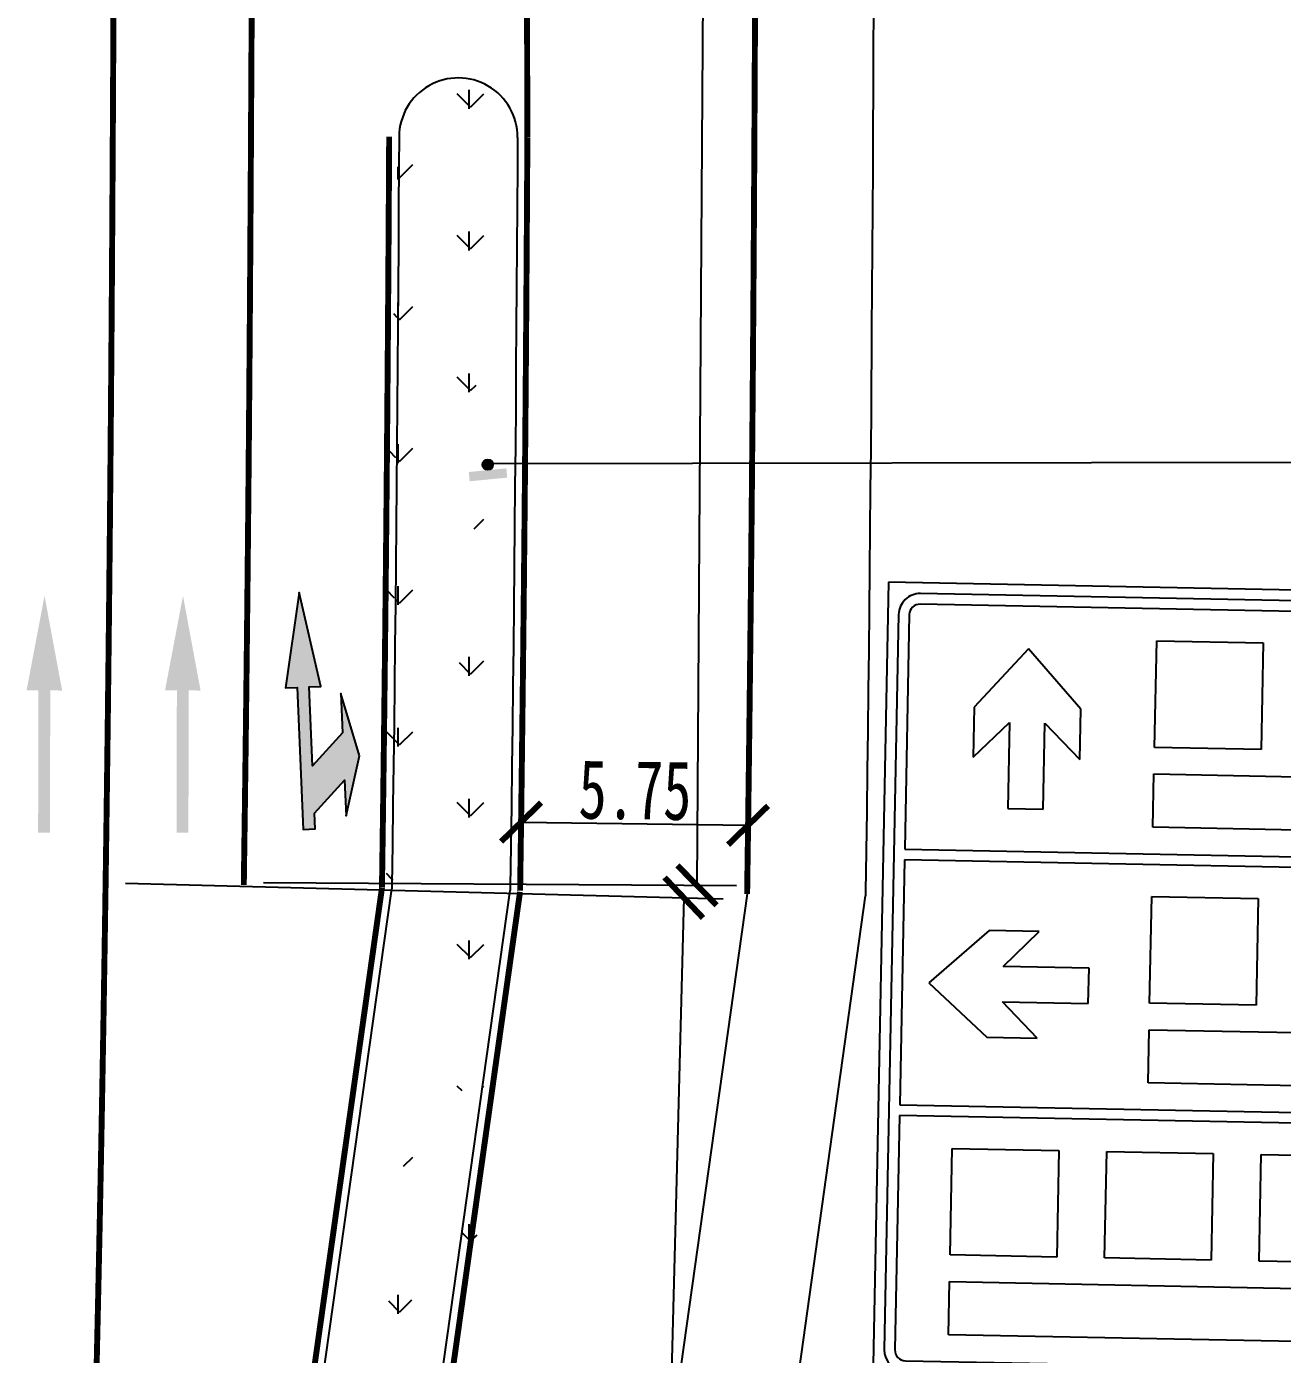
# Model space of a CAD drawing. Extents: x 54765 to 55687, y 61529 to 62330.
# Drawn here: x 55423.88 to 55455.68, y 61750.76 to 61784.41 of the extents above; entities that cross this region are included whole.
import ezdxf

# ---------------------------------------------------------------- set-up
doc = ezdxf.new("R2010")
doc.units = 0
doc.header["$LTSCALE"] = 10
doc.linetypes.add('JTSS01', pattern=[6, 2, -4])
doc.layers.get('0').update_dxf_attribs({"color": 251, "linetype": 'CONTINUOUS', "lineweight": 0})
doc.layers.get('DEFPOINTS').update_dxf_attribs({"linetype": 'CONTINUOUS'})
for name, color, linetype in [('@-交通标志', 7, 'CONTINUOUS'), ('@-地面图案', 7, 'CONTINUOUS'), ('@-监控设备', 7, 'CONTINUOUS'), ('@-设计标注', 7, 'CONTINUOUS'), ('@-路缘石', 7, 'CONTINUOUS'), ('红线', 1, 'CONTINUOUS'), ('道路绿化带', 3, 'CONTINUOUS')]:
    doc.layers.add(name, color=color, linetype=linetype)
doc.layers.add('@-道路标线', color=7, linetype='CONTINUOUS', lineweight=0)
doc.styles.get("Standard").update_dxf_attribs({"font": 'simhei.ttf', "width": 0.7, "height": 1.5})
doc.dimstyles.get("Standard").update_dxf_attribs({"dimtxt": 3, "dimasz": 1, "dimexe": 1, "dimexo": 0.5, "dimgap": 0.1, "dimtad": 1, "dimdsep": 46, "dimtxsty": 'Standard', "dimblk": 'OBLIQUE', "dimcen": 0.09, "dimadec": 0, "dimazin": 1, "dimtfac": 1, "dimtofl": 0, "dimtmove": 0, "dimatfit": 2, "dimfxl": 1, "dimtolj": 1, "dimtzin": 0, "dimarcsym": 0})

# ---------------------------------------------------------------- blocks, each defined once
blk = doc.blocks.new('6米直行加右转')
at = {"layer": '@-地面图案'}
blk.add_hatch(color=256, dxfattribs=at).paths.add_polyline_path([(1.600000000000023, -0.1500000000000057), (3.600000000000023, -0.1500000000000057), (3.600000000000023, -0.4500000000000171), (5.999999999999999, -2.846334279382745e-14), (3.600000000000023, 0.4499999999999604), (3.600000000000022, 0.1500000000000057), (0, 0.1500000000000057), (0, -0.1500000000000057), (0.399999999999977, -0.1500000000000057), (1.199999999999989, -0.9500000000000169), (0.300000000000012, -0.9500000000000169), (1.800000000000011, -1.349999999999994), (3.399999999999977, -0.9500000000000172), (2.399999999999977, -0.950000000000017)])
at = {"layer": '@-地面图案', "linetype": 'Continuous'}
blk.add_lwpolyline([(1.800000000000011, -1.349999999999994), (3.399999999999977, -0.950000000000017), (2.399999999999977, -0.950000000000017), (1.600000000000023, -0.1500000000000057), (3.600000000000023, -0.1500000000000057), (3.600000000000023, -0.4500000000000171), (6, -2.842170943040401e-14), (3.600000000000023, 0.4499999999999602), (3.600000000000023, 0.1500000000000057), (0, 0.1500000000000057), (0, -0.1500000000000057), (0.3999999999999773, -0.1500000000000057), (1.199999999999989, -0.950000000000017), (0.3000000000000114, -0.950000000000017)], close=True, dxfattribs=at)
blk = doc.blocks.new('A$C1B03350C')
at = {"layer": '@-交通标志'}
for p, q in [((22.92635420995067, 21.27085374995659), (9.1018155217e-06, 20.22912448832358)), ((23.84552708803676, 1.041725709510501), (22.92635420995067, 21.27085374995659)), ((22.12944472685922, 20.96436512762739), (0.8214298616512676, 19.9961696962273)), ((22.14170036523137, 20.6946434204292), (0.8336855000234209, 19.7264479890291)), ((9.1018155217e-06, 20.22912448832358), (0.9191819799016228, -3.5521225072e-06)), ((22.69330175500363, 14.50329979306843), (22.42367771075806, 20.43717735158862)), ((23.53903846576577, 1.838635192747459), (22.69339941791259, 20.44943298996077)), ((14.69337036600336, 19.54536981465935), (17.39058743754867, 19.66792619838088)), ((14.81576697900891, 16.8481454893481), (14.69337036600336, 19.54536981465935)), ((17.39058743754867, 19.66792619838088), (17.51298405055422, 16.97070187306963)), ((18.60433511971496, 19.72307657105557), (21.30155219126027, 19.8456329547771)), ((18.72673173277872, 17.02585224574432), (18.60433511971496, 19.72307657105557)), ((21.30155219126027, 19.8456329547771), (21.42394880432403, 17.14840862946585)), ((0.3064977240865119, 19.43221500507206), (1.152136771939694, 0.8214172078587578)), ((0.576219431241043, 19.44447064344422), (0.8458434754866175, 13.51059308492404)), ((6.871440858521964, 19.18995630186691), (9.568657930067273, 19.31251268558844)), ((6.993837471527513, 16.49273197655566), (6.871440858521964, 19.18995630186691)), ((9.568657930067273, 19.31251268558844), (9.691054543072825, 16.61528836027719)), ((10.78240561223356, 19.36766305826312), (13.47962268377887, 19.49021944198466)), ((10.90480222529731, 16.67043873295188), (10.78240561223356, 19.36766305826312)), ((13.47962268377887, 19.49021944198466), (13.60201929684263, 16.79299511667341)), ((3.647334706503897, 18.77364021676476), (2.366810734674799, 17.21395906947146)), ((5.064027805870862, 17.33651545317843), (3.647334706503897, 18.77364021676476)), ((2.366810734674799, 17.21395906947146), (2.424584368010981, 15.94247874825669)), ((5.121801439265253, 16.06503513196367), (5.064027805870862, 17.33651545317843)), ((2.424584368010981, 15.94247874825669), (3.28280459716916, 16.8824032334378)), ((3.28280459716916, 16.8824032334378), (3.381653948978055, 14.70692978147417)), ((4.181876954215114, 16.92325536134012), (5.121801439265253, 16.06503513196367)), ((4.280726306024007, 14.7477819093765), (4.181876954215114, 16.92325536134012)), ((17.51298405055422, 16.97070187306963), (14.81576697900891, 16.8481454893481)), ((21.42394880432403, 17.14840862946585), (18.72673173277872, 17.02585224574432)), ((9.691054543072825, 16.61528836027719), (6.993837471527513, 16.49273197655566)), ((13.60201929684263, 16.79299511667341), (10.90480222529731, 16.67043873295188)), ((7.019975345581769, 15.81822318477498), (21.45458790007979, 16.47410436459177)), ((21.45458790007979, 16.47410436459177), (21.51578620664077, 15.12549220187066)), ((7.081173652084543, 14.46961102205387), (7.019975345581769, 15.81822318477498)), ((21.51578620664077, 15.12549220187066), (7.081173652084543, 14.46961102205387)), ((0.8458434754866175, 13.51059308492404), (22.69330175500363, 14.50329979306843)), ((3.381653948978055, 14.70692978147417), (4.280726306024007, 14.7477819093765)), ((22.70555739337579, 14.2335780858557), (0.8580991138587704, 13.2408713777113)), ((22.98743707599352, 8.029978820122777), (22.70555739337579, 14.2335780858557)), ((0.8580991138587704, 13.2408713777113), (1.139978796476498, 7.037272111978379)), ((18.89748487289762, 13.2497108157986), (21.59470194444293, 13.37226719952014)), ((19.01988148596138, 10.5524864904728), (18.89748487289762, 13.2497108157986)), ((21.59470194444293, 13.37226719952014), (21.71709855750669, 10.67504287419433)), ((7.165576179511845, 12.71663532892125), (9.862793251057157, 12.83919171264279)), ((9.862793251057157, 12.83919171264279), (9.985189864062702, 10.14196738733153)), ((13.03157670388464, 12.98317517057876), (15.72879377542995, 13.10573155430029)), ((13.15397331694839, 10.28595084526751), (13.03157670388464, 12.98317517057876)), ((15.72879377542995, 13.10573155430029), (15.8511903884937, 10.40850722898904)), ((7.287972792517393, 10.01941100361), (7.165576179511845, 12.71663532892125)), ((3.110467986378353, 11.58640394038229), (1.67334322305396, 10.16971084076795)), ((4.381948307389393, 11.64417757371848), (3.110467986378353, 11.58640394038229)), ((3.523728078173006, 10.70425308855192), (4.381948307389393, 11.64417757371848)), ((5.699201529612763, 10.80310244031716), (3.523728078173006, 10.70425308855192)), ((5.740053657500537, 9.904030083038377), (5.699201529612763, 10.80310244031716)), ((21.71709855750669, 10.67504287419433), (19.01988148596138, 10.5524864904728)), ((1.67334322305396, 10.16971084076795), (3.233024370158091, 8.889186868575052)), ((9.985189864062702, 10.14196738733153), (7.287972792517393, 10.01941100361)), ((15.8511903884937, 10.40850722898904), (13.15397331694839, 10.28595084526751)), ((3.564580206118988, 9.805180731273142), (5.740053657500537, 9.904030083038377)), ((4.504504691110922, 8.946960501911235), (3.564580206118988, 9.805180731273142)), ((7.318611888331361, 9.34510673873592), (21.74783000868047, 10.00074280577246)), ((21.74783000868047, 10.00074280577246), (21.80902831518324, 8.65213064305135)), ((7.379810194834134, 7.996494576014812), (7.318611888331361, 9.34510673873592)), ((3.233024370158091, 8.889186868575052), (4.504504691110922, 8.946960501911235)), ((21.80902831518324, 8.65213064305135), (7.379810194834134, 7.996494576014812)), ((1.139978796476498, 7.037272111978379), (22.98743707599352, 8.029978820122777)), ((22.99969271436566, 7.76025711291004), (1.15223443484865, 6.767550404765643)), ((23.26931675861124, 1.826379554375306), (22.99969271436566, 7.76025711291004)), ((1.15223443484865, 6.767550404765643), (1.421858479094225, 0.8336728462309109)), ((10.35978317406261, 6.375088064742157), (13.05700024560792, 6.497644448463688)), ((13.05700024560792, 6.497644448463688), (13.17939685867168, 3.800420123152433)), ((14.27074792783242, 6.552794821138378), (16.96796499937773, 6.675351204859908)), ((14.39314454083796, 3.855570495827123), (14.27074792783242, 6.552794821138378)), ((16.96796499937773, 6.675351204859908), (17.09036161238327, 3.978126879548654)), ((2.537853666581213, 6.019674551949719), (5.235070738126524, 6.142230935671249)), ((5.235070738126524, 6.142230935671249), (5.35746735119028, 3.445006610359996)), ((6.448818420351018, 6.197381308345939), (9.146035491896328, 6.319937692067469)), ((6.571215033356565, 3.500156983034685), (6.448818420351018, 6.197381308345939)), ((9.146035491896328, 6.319937692067469), (9.268432104901876, 3.622713366756215)), ((10.48217978712637, 3.677863739430903), (10.35978317406261, 6.375088064742157)), ((2.660250279644968, 3.322450226638466), (2.537853666581213, 6.019674551949719)), ((20.90664714074228, 5.908342356313369), (19.63516681978944, 5.850568722977187)), ((19.63516681978944, 5.850568722977187), (20.57509130478138, 4.99234849361528)), ((22.4663282877882, 4.627818384120472), (20.90664714074228, 5.908342356313369)), ((20.57509130478138, 4.99234849361528), (18.39961785328341, 4.893499141850043)), ((18.39961785328341, 4.893499141850043), (18.4404699812294, 3.994426784571259)), ((21.02920352446381, 3.211125284506123), (22.4663282877882, 4.627818384120472)), ((18.4404699812294, 3.994426784571259), (20.61594343272736, 4.093276136336498)), ((20.61594343272736, 4.093276136336498), (19.75772320351097, 3.153351651169941)), ((13.17939685867168, 3.800420123152433), (10.48217978712637, 3.677863739430903)), ((17.09036161238327, 3.978126879548654), (14.39314454083796, 3.855570495827123)), ((5.35746735119028, 3.445006610359996), (2.660250279644968, 3.322450226638466)), ((9.268432104901876, 3.622713366756215), (6.571215033356565, 3.500156983034685)), ((2.686388153641019, 2.647941434843231), (17.12100070819724, 3.30382261466002)), ((17.12100070819724, 3.30382261466002), (17.18219901470002, 1.95521045193891)), ((19.75772320351097, 3.153351651169941), (21.02920352446381, 3.211125284506123)), ((2.747586460143793, 1.299329272136674), (2.686388153641019, 2.647941434843231)), ((17.18219901470002, 1.95521045193891), (2.747586460143793, 1.299329272136674)), ((1.703835824620909, 0.5762067774048774), (23.01185068982886, 1.544402208804966)), ((0.9191819799016228, -3.5521225072e-06), (23.84552708803676, 1.041725709510501)), ((1.716091462993063, 0.3064850701921387), (23.02410632820102, 1.274680501592228))]:
    blk.add_line(p, q, dxfattribs=at)
for centre, major_axis, ratio, start_param, end_param in [((22.15395600360352, 20.42492171321646), (-0.3818376618308354, 0.3818376618308354), 0.999999999997, 3.972397671792172, 5.543193998575517), ((22.15395600360352, 20.42492171321646), (-0.1909188309345989, 0.1909188309345989), 0.9999999998229844, 3.97239767187882, 5.543193998487643), ((0.8459411383955739, 19.45672628181637), (-0.3818376618404934, 0.3818376618404934), 0.9999999999464112, -0.7399913086292587, 0.8308050182275684), ((0.8459411383955739, 19.45672628181637), (0.1909188309265917, 0.1909188309265917), 0.9999999999068648, 0.8308050182374742, 2.401601344949404), ((22.99959505145671, 1.814123916003153), (0.1909188309237094, 0.1909188309237094), 0.9999999998832183, 3.972397671841489, 5.543193998527423), ((22.99959505145671, 1.814123916003153), (-0.381837661833584, 0.3818376618335841), 0.999999999982602, 2.401601344978554, 3.972397671799339), ((1.691580186248755, 0.8459284846030641), (-0.3818376618308354, 0.3818376618308354), 0.999999999997, 0.8308050182023778, 2.401601344985724), ((1.691580186248755, 0.8459284846030641), (0.1909188309288866, 0.1909188309288866), 0.9999999998289839, 2.401601344910624, 3.972397671868492)]:
    blk.add_ellipse(centre, major_axis=major_axis, ratio=ratio, start_param=start_param, end_param=end_param, dxfattribs=at)
blk = doc.blocks.new('A$C25111850')
at = {"layer": '@-监控设备', "linetype": 'ByBlock', "lineweight": -3}
for points in [[(0.5495953389327042, 0.951427386753494), (0.3147236301447265, 0.9744768997188656), (0.2213535535265692, 0.0230472762486898), (0.4562252622563392, -2.2367166821e-06)], [(0.2649161315554347, 0.5300081318273442, 1), (2.634778286880746e-06, 0.5300081318273442, 1)]]:
    blk.add_hatch(color=14, dxfattribs=at).paths.add_polyline_path(points)
at = {"layer": '@-监控设备', "color": 14}
blk.add_circle((0.1324593831668608, 0.5300081318273442), 0.1324567483885739, dxfattribs=at)
blk = doc.blocks.new('_ArchTick')
at = {"color": 0, "linetype": 'ByBlock', "lineweight": 70, "const_width": 0.15}
blk.add_lwpolyline([(-0.5, -0.5), (0.5, 0.5)], dxfattribs=at)
blk = doc.blocks.new('*D93')
at = {"layer": '@-设计标注', "color": 0, "lineweight": -2, "transparency": 16777216}
for p, q in [((55436.40741520943, 61764.64009047446), (55436.41568661144, 61765.24777466735)), ((55442.15687037857, 61764.56183263003), (55442.16514178058, 61765.16951682291)), ((55436.40207652252, 61764.2478672889), (55442.15153169166, 61764.16960944446))]:
    blk.add_line(p, q, dxfattribs=at)
at = {"layer": 'DEFPOINTS', "color": 0, "transparency": 16777216}
for p in [(55436.40061016497, 61764.14013678524), (55442.15006533411, 61764.06187894081), (55442.15153169166, 61764.16960944446)]:
    blk.add_point(p, dxfattribs=at)
at = {"layer": '@-设计标注', "color": 0, "lineweight": -2, "transparency": 16777216}
for p, rotation in [((55436.40207652252, 61764.2478672889), 179.2201752699688), ((55442.15153169166, 61764.16960944446), 359.2201752699688)]:
    blk.add_blockref('_ArchTick', p, dxfattribs=dict(at, rotation=rotation))
at = {"layer": '@-设计标注', "color": 0, "transparency": 16777216, "insert": (55439.28837268268, 61765.05865963837), "char_height": 1.5, "attachment_point": 5, "rotation": 359.2201752699688}
blk.add_mtext('\\A1;5.75', dxfattribs=at)
blk = doc.blocks.new('*D141')
at = {"layer": '@-设计标注', "color": 0, "lineweight": -2, "transparency": 16777216}
for p, q in [((55430.32871038829, 61829.48889899544), (55442.30581901242, 61829.4084242983)), ((55441.30584158442, 61829.41514318874), (55440.8572333197, 61762.64844375566)), ((55429.88010212357, 61762.72219956236), (55441.8572107477, 61762.64172486522))]:
    blk.add_line(p, q, dxfattribs=at)
at = {"layer": 'DEFPOINTS', "color": 0, "transparency": 16777216}
for p in [(55429.82872167429, 61829.49225844067), (55429.38011340957, 61762.72555900759), (55440.8572333197, 61762.64844375566)]:
    blk.add_point(p, dxfattribs=at)
at = {"layer": '@-设计标注', "color": 0, "lineweight": -2, "transparency": 16777216}
for p, rotation in [((55441.30584158442, 61829.41514318874), 89.61503303810709), ((55440.8572333197, 61762.64844375566), 269.6150330381071)]:
    blk.add_blockref('_ArchTick', p, dxfattribs=dict(at, rotation=rotation))
at = {"layer": '@-设计标注', "color": 0, "transparency": 16777216, "insert": (55440.22312986218, 61796.03756114895), "char_height": 1.5, "width": 3.663202247191011, "attachment_point": 5, "rotation": 89.61503303810707}
blk.add_mtext('\\A1;65.00', dxfattribs=at)
blk = doc.blocks.new('*D142')
at = {"layer": '@-设计标注', "color": 0, "lineweight": -2, "transparency": 16777216}
for p, q in [((55426.37936519085, 61762.69908364404), (55441.52253230129, 61762.30839310119)), ((55440.52286494984, 61762.33418430968), (55439.749128695, 61732.34416376604)), ((55425.60562893601, 61732.7090631004), (55440.74879604646, 61732.31837255755))]:
    blk.add_line(p, q, dxfattribs=at)
at = {"layer": 'DEFPOINTS', "color": 0, "transparency": 16777216}
for p in [(55425.87953151512, 61762.71197924828), (55425.10579526029, 61732.72195870466), (55439.749128695, 61732.34416376604)]:
    blk.add_point(p, dxfattribs=at)
at = {"layer": '@-设计标注', "color": 0, "lineweight": -2, "transparency": 16777216}
for p, rotation in [((55440.52286494984, 61762.33418430968), 88.52210872829316), ((55439.749128695, 61732.34416376604), 268.5221087282932)]:
    blk.add_blockref('_ArchTick', p, dxfattribs=dict(at, rotation=rotation))
at = {"layer": '@-设计标注', "color": 0, "transparency": 16777216, "insert": (55439.27785541062, 61747.36131390672), "char_height": 1.5, "attachment_point": 5, "rotation": 88.52210872829316}
blk.add_mtext('\\A1;30.00', dxfattribs=at)

msp = doc.modelspace()

# ---------------------------------------------------------------- hatches: boundary and pattern name
at = {"layer": '@-道路标线'}
for points in [[(55424.32029236625, 61763.98481960709), (55424.47029206278, 61763.98451906224), (55424.4775051281, 61767.58451183724), (55424.77750452857, 61767.58391074678), (55424.33231414163, 61769.98480756195), (55423.87750633508, 61767.58571401415), (55424.17750573289, 61767.58511292487), (55424.17029266588, 61763.9851201514)], [(55427.82689144806, 61763.98481960709), (55427.97689114459, 61763.98451906224), (55427.98410420991, 61767.58451183724), (55428.28410361038, 61767.58391074678), (55427.83891322344, 61769.98480756195), (55427.38410541689, 61767.58571401415), (55427.6841048147, 61767.58511292487), (55427.67689174769, 61763.9851201514)]]:
    msp.add_hatch(color=7, dxfattribs=at).paths.add_polyline_path(points)
at = {"layer": '道路绿化带'}
h = msp.add_hatch(dxfattribs=at)
h.set_pattern_fill('GRASS', color=256, scale=0.1, style=0)
h.set_pattern_definition([(90, (0, 0), (-1.79605, 1.79605), [0.4762500000000001, -3.11585]), (45, (0, 0), (-1.79605122421383, 1.79605122421383), [0.4762500000000001, -2.06375]), (135, (0, 0), (-1.79605122421383, -1.79605122421383), [0.4762500000000001, -2.06375])])
edge = h.paths.add_edge_path()
edge.add_arc((55426.18200750102, 61676.21647139724), 1.499999999999752, 173.3797894765469, 353.379789476547)
edge.add_arc((54810.81273505449, 61747.6371058895), 620.9999987914678, 353.3797894769673, 354.2093146384368)
edge.add_arc((54810.81273505449, 61747.6371058895), 617.9999987914678, 353.3797894769687, 354.2093146384368)
edge.add_line((55431.83892546529, 61732.06114260327), (55431.80266085679, 61731.14609154988))
edge.add_line((55431.80266085679, 61731.14609154988), (55431.76112493497, 61730.12491519393))
edge.add_line((55431.76112493497, 61730.12491519393), (55431.71849896498, 61729.10349179175))
edge.add_line((55431.71849896498, 61729.10349179175), (55431.67476819118, 61728.08182316137))
edge.add_line((55431.67476819118, 61728.08182316137), (55431.6299178471, 61727.05991112057))
edge.add_line((55431.6299178471, 61727.05991112057), (55431.58393315742, 61726.03775753477))
edge.add_line((55431.58393315742, 61726.03775753477), (55431.53679933823, 61725.01536431838))
edge.add_line((55431.53679933823, 61725.01536431838), (55431.48850159705, 61723.99273343383))
edge.add_line((55431.48850159705, 61723.99273343383), (55431.439025133, 61722.96986689348))
edge.add_line((55431.439025133, 61722.96986689348), (55431.38835513694, 61721.94676675981))
edge.add_line((55431.38835513694, 61721.94676675981), (55431.33647679166, 61720.92343514615))
edge.add_line((55431.33647679166, 61720.92343514615), (55431.28337527193, 61719.89987421734))
edge.add_line((55431.28337527193, 61719.89987421734), (55431.22903574479, 61718.87608619017))
edge.add_line((55431.22903574479, 61718.87608619017), (55431.17344336955, 61717.85207333406))
edge.add_line((55431.17344336955, 61717.85207333406), (55431.11658329807, 61716.82783797233))
edge.add_line((55431.11658329807, 61716.82783797233), (55431.0584406749, 61715.80338248202))
edge.add_line((55431.0584406749, 61715.80338248202), (55430.99900063736, 61714.77870929406))
edge.add_line((55430.99900063736, 61714.77870929406), (55430.9382483158, 61713.75382089624))
edge.add_line((55430.9382483158, 61713.75382089624), (55430.87616883386, 61712.72871983134))
edge.add_line((55430.87616883386, 61712.72871983134), (55430.81274730838, 61711.70340869834))
edge.add_line((55430.81274730838, 61711.70340869834), (55430.74796884984, 61710.67789015474))
edge.add_line((55430.74796884984, 61710.67789015474), (55430.6818185625, 61709.65216691487))
edge.add_line((55430.6818185625, 61709.65216691487), (55430.61428154437, 61708.62624175169))
edge.add_line((55430.61428154437, 61708.62624175169), (55430.54534288778, 61707.6001174979))
edge.add_line((55430.54534288778, 61707.6001174979), (55430.47498767925, 61706.57379704548))
edge.add_line((55430.47498767925, 61706.57379704548), (55430.40320099986, 61705.54728334705))
edge.add_line((55430.40320099986, 61705.54728334705), (55430.32996792545, 61704.52057941644))
edge.add_line((55430.32996792545, 61704.52057941644), (55430.25527352677, 61703.49368832912))
edge.add_line((55430.25527352677, 61703.49368832912), (55430.1791028697, 61702.46661322294))
edge.add_line((55430.1791028697, 61702.46661322294), (55430.1014410156, 61701.43935729915))
edge.add_line((55430.1014410156, 61701.43935729915), (55430.02227302134, 61700.41192382194))
edge.add_line((55430.02227302134, 61700.41192382194), (55429.94158393964, 61699.38431612033))
edge.add_line((55429.94158393964, 61699.38431612033), (55429.85935881938, 61698.35653758889))
edge.add_line((55429.85935881938, 61698.35653758889), (55429.77558270568, 61697.32859168666))
edge.add_line((55429.77558270568, 61697.32859168666), (55429.69024064015, 61696.30048193941))
edge.add_line((55429.69024064015, 61696.30048193941), (55429.60331766138, 61695.27221194054))
edge.add_line((55429.60331766138, 61695.27221194054), (55429.51479880486, 61694.24378534978))
edge.add_line((55429.51479880486, 61694.24378534978), (55429.4246691034, 61693.21520589598))
edge.add_line((55429.4246691034, 61693.21520589598), (55429.33291358757, 61692.1864773769))
edge.add_line((55429.33291358757, 61692.1864773769), (55429.23951728558, 61691.15760365911))
edge.add_line((55429.23951728558, 61691.15760365911), (55429.14446522385, 61690.12858867992))
edge.add_line((55429.14446522385, 61690.12858867992), (55429.0477424272, 61689.09943644695))
edge.add_line((55429.0477424272, 61689.09943644695), (55428.94933391912, 61688.07015103992))
edge.add_line((55428.94933391912, 61688.07015103992), (55428.84922472211, 61687.04073661022))
edge.add_line((55428.84922472211, 61687.04073661022), (55428.74739985781, 61686.01119738168))
edge.add_line((55428.74739985781, 61686.01119738168), (55428.64559553288, 61684.99894981102))
edge.add_line((55428.8412306897, 61732.17871555086), (55428.80507660303, 61731.26645325249))
edge.add_line((55428.80507660303, 61731.26645325249), (55428.76366853066, 61730.24842012371))
edge.add_line((55428.76366853066, 61730.24842012371), (55428.7211754655, 61729.23018144912))
edge.add_line((55428.7211754655, 61729.23018144912), (55428.67758278419, 61728.21173903093))
edge.add_line((55428.67758278419, 61728.21173903093), (55428.6328758545, 61727.1930946774))
edge.add_line((55428.6328758545, 61727.1930946774), (55428.58704003712, 61726.17425024415))
edge.add_line((55428.58704003712, 61726.17425024415), (55428.54006068583, 61725.15520763527))
edge.add_line((55428.54006068583, 61725.15520763527), (55428.49192314756, 61724.13596880264))
edge.add_line((55428.49192314756, 61724.13596880264), (55428.44261276256, 61723.11653574756))
edge.add_line((55428.44261276256, 61723.11653574756), (55428.39211486456, 61722.09691052111))
edge.add_line((55428.39211486456, 61722.09691052111), (55428.34041478086, 61721.07709522473))
edge.add_line((55428.34041478086, 61721.07709522473), (55428.28749783256, 61720.05709201105))
edge.add_line((55428.28749783256, 61720.05709201105), (55428.23334933459, 61719.03690308407))
edge.add_line((55428.23334933459, 61719.03690308407), (55428.17795459604, 61718.01653070014))
edge.add_line((55428.17795459604, 61718.01653070014), (55428.12129892008, 61716.9959771689))
edge.add_line((55428.12129892008, 61716.9959771689), (55428.06336760443, 61715.97524485334))
edge.add_line((55428.06336760443, 61715.97524485334), (55428.0041459412, 61714.95433616988))
edge.add_line((55428.0041459412, 61714.95433616988), (55427.94361921721, 61713.9332535912))
edge.add_line((55427.94361921721, 61713.9332535912), (55427.88177271437, 61712.91199964447))
edge.add_line((55427.88177271437, 61712.91199964447), (55427.81859170939, 61711.89057691283))
edge.add_line((55427.81859170939, 61711.89057691283), (55427.75406147435, 61710.86898803696))
edge.add_line((55427.75406147435, 61710.86898803696), (55427.68816727686, 61709.84723571418))
edge.add_line((55427.68816727686, 61709.84723571418), (55427.62089437992, 61708.82532269983))
edge.add_line((55427.62089437992, 61708.82532269983), (55427.55222804254, 61707.80325180832))
edge.add_line((55427.55222804254, 61707.80325180832), (55427.48215351966, 61706.78102591291))
edge.add_line((55427.48215351966, 61706.78102591291), (55427.41065606241, 61705.75864794679))
edge.add_line((55427.41065606241, 61705.75864794679), (55427.33772091842, 61704.73612090397))
edge.add_line((55427.33772091842, 61704.73612090397), (55427.26333333187, 61703.71344783925))
edge.add_line((55427.26333333187, 61703.71344783925), (55427.18747854383, 61702.69063186937))
edge.add_line((55427.18747854383, 61702.69063186937), (55427.11014179245, 61701.66767617371))
edge.add_line((55427.11014179245, 61701.66767617371), (55427.03130831312, 61700.64458399414))
edge.add_line((55427.03130831312, 61700.64458399414), (55426.95096333871, 61699.62135863651))
edge.add_line((55426.95096333871, 61699.62135863651), (55426.8690921, 61698.59800347169))
edge.add_line((55426.8690921, 61698.59800347169), (55426.7856798256, 61697.57452193425))
edge.add_line((55426.7856798256, 61697.57452193425), (55426.70071174239, 61696.5509175249))
edge.add_line((55426.70071174239, 61696.5509175249), (55426.61417307575, 61695.52719381116))
edge.add_line((55426.61417307575, 61695.52719381116), (55426.52604904975, 61694.50335442633))
edge.add_line((55426.52604904975, 61694.50335442633), (55426.43632488744, 61693.47940307193))
edge.add_line((55426.43632488744, 61693.47940307193), (55426.34498581119, 61692.45534351769))
edge.add_line((55426.34498581119, 61692.45534351769), (55426.25201704277, 61691.43117960152))
edge.add_line((55426.25201704277, 61691.43117960152), (55426.15740380377, 61690.40691523113))
edge.add_line((55426.15740380377, 61690.40691523113), (55426.06113131584, 61689.38255438392))
edge.add_line((55426.06113131584, 61689.38255438392), (55425.96318480097, 61688.35810110848))
edge.add_line((55425.96318480097, 61688.35810110848), (55425.86354948174, 61687.33355952423))
edge.add_line((55425.86354948174, 61687.33355952423), (55425.76221058164, 61686.30893382237))
edge.add_line((55425.76221058164, 61686.30893382237), (55425.66065434132, 61685.29915297452))
edge.add_arc((55434.81145404457, 61781.60511243298), 1.499999660851631, 359.6853196650946, 539.6853196650948)
edge.add_line((55431.83892546529, 61732.06114260327), (55436.12775120189, 61762.5163093791))
edge.add_line((55428.8412306897, 61732.17871555086), (55433.12807041941, 61762.56003119644))
edge.add_line((55433.31147700692, 61781.61335070161), (55433.30725191911, 61780.85654453182))
edge.add_arc((55409.80762269934, 61780.98773797273), 23.49999542946437, 359.6594430079868, 359.68013315012615, ccw=False)
edge.add_line((55433.30720301151, 61780.84805856353), (55433.30126358184, 61779.84881238927))
edge.add_arc((55409.80168635002, 61779.98849176487), 23.49999234899156, 359.6379571288723, 359.6594430452324, ccw=False)
edge.add_line((55433.30120954977, 61779.84000005823), (55433.29489557835, 61778.84078389246))
edge.add_arc((55409.79537011264, 61778.98927561574), 23.49999461501005, 359.6156754310326, 359.6379571232828, ccw=False)
edge.add_line((55433.2948360546, 61778.83164519949), (55433.28813368613, 61777.83245937758))
edge.add_arc((55409.78866731463, 61777.99008981027), 23.49999504466872, 359.59259793172146, 359.6156753979492, ccw=False)
edge.add_line((55433.28806828995, 61777.82299432799), (55433.28096366958, 61776.82383903968))
edge.add_arc((55409.78156835263, 61776.99093448718), 23.49998938618325, 359.5687246766024, 359.59259791840276, ccw=False)
edge.add_line((55433.2808920066, 61776.81404763959), (55433.2733712809, 61775.81492313145))
edge.add_arc((55409.77404327111, 61775.9918100014), 23.49999374206032, 359.5440556851623, 359.56872470199266, ccw=False)
edge.add_line((55433.27329294315, 61775.80480538168), (55433.26534226108, 61774.80571204631))
edge.add_arc((55409.76609387461, 61774.99271663963), 23.49999245631645, 359.518590934229, 359.54405572461286, ccw=False)
edge.add_line((55433.26525682703, 61774.79526795492), (55433.25686233716, 61773.79620596579))
edge.add_arc((55409.75769970406, 61773.99365464106), 23.49999213693582, 359.49233038455395, 359.5185909506776, ccw=False)
edge.add_line((55433.25676937162, 61773.78543553716), (55433.24791722606, 61772.78640535838))
edge.add_arc((55409.74884733483, 61772.99462447527), 23.49999236070512, 359.4652740177254, 359.4923303577039, ccw=False)
edge.add_line((55433.2478162803, 61772.77530859915), (55433.23849263036, 61771.77631044568))
edge.add_arc((55409.73952434208, 61771.99562632776), 23.49999170361737, 359.43742187329985, 359.46527398829716, ccw=False)
edge.add_line((55433.23838324202, 61771.76488736249), (55433.22857424207, 61770.76592165786))
edge.add_arc((55409.72971479839, 61770.99666062187), 23.49999224729657, 359.40877400054217, 359.4374218893848, ccw=False)
edge.add_line((55433.22845593523, 61770.75417225784), (55433.21814774012, 61769.75523934281))
edge.add_arc((55409.71940543818, 61769.99772769937), 23.4999934122638, 359.37933038345506, 359.4087740480716, ccw=False)
edge.add_line((55433.21802002528, 61769.74316363272), (55433.20719879185, 61768.74426391598))
edge.add_arc((55409.70858691959, 61768.99882797818), 23.49999069754804, 359.3490908831572, 359.3793303225389, ccw=False)
edge.add_line((55433.20706116583, 61768.73186190676), (55433.19571305258, 61767.73299582987))
edge.add_arc((55409.69723514925, 61767.9999619215), 23.4999943546345, 359.3180557213022, 359.34909093515483, ccw=False)
edge.add_line((55433.1955649987, 61767.72026752747), (55433.18367616519, 61766.72143551052))
edge.add_arc((55409.68535055526, 61767.00112986862), 23.4999901149741, 359.2862246974653, 359.31805568585287, ccw=False)
edge.add_line((55433.18351715316, 61766.70838092912), (55433.17107376103, 61765.70958345942))
edge.add_arc((55409.67290628968, 61766.00233241414), 23.49999098855255, 359.2535979235924, 359.28622468693925, ccw=False)
edge.add_line((55433.17090324694, 61765.69620260669), (55433.1578914588, 61764.69744014133))
edge.add_arc((55409.65989267144, 61765.00356997112), 23.49999281878794, 359.22017538923427, 359.25359792727966, ccw=False)
edge.add_line((55433.15770888515, 61764.68373302824), (55433.14411486582, 61763.68500609347))
edge.add_arc((55409.64629934384, 61764.00484301664), 23.49999212685836, 359.1859571010721, 359.22017541435076, ccw=False)
edge.add_line((55433.14391966158, 61763.67097273353), (55433.12972957733, 61762.67228186532))
edge.add_arc((55409.6321088962, 61763.0061521703), 23.49999249053739, 359.150942971396, 359.1859570603401, ccw=False)
edge.add_line((55433.12952115783, 61762.65792227088), (55433.12807041941, 61762.56003119644))
edge.add_line((55436.31143108222, 61781.59687416434), (55436.30720447854, 61780.83979646803))
edge.add_arc((55409.80762693066, 61780.98773796526), 26.49999050758394, 359.65944304789497, 359.6801331896971, ccw=False)
edge.add_line((55436.30714932742, 61780.83022718636), (55436.30120989762, 61779.8309809843))
edge.add_arc((55409.80168499169, 61779.98849179786), 26.4999930169106, 359.6379570882549, 359.65944300518186, ccw=False)
edge.add_line((55436.30114896782, 61779.82104367394), (55436.2948349965, 61778.82182752473))
edge.add_arc((55409.79537353678, 61778.98927560644), 26.49999050026786, 359.61567545329376, 359.63795714511593, ccw=False)
edge.add_line((55436.29476787399, 61778.81152219161), (55436.28806550532, 61777.81233633527))
edge.add_arc((55409.78867112633, 61777.99008977062), 26.49999054219784, 359.5925979420031, 359.61567540947544, ccw=False)
edge.add_line((55436.28799176068, 61777.80166298246), (55436.28088714027, 61776.80250769098))
edge.add_arc((55409.78156651901, 61776.99093447414), 26.4999905290803, 359.56872471226023, 359.5925979526564, ccw=False)
edge.add_line((55436.28080632882, 61776.79146632456), (55436.27328560362, 61775.7923418811))
edge.add_arc((55409.77404469033, 61775.99181003134), 26.49999163251854, 359.5440557114924, 359.5687247287712, ccw=False)
edge.add_line((55436.27319726531, 61775.78093250404), (55436.26524658273, 61774.78183910222))
edge.add_arc((55409.76609297434, 61774.99271665548), 26.49999266609672, 359.51859088214366, 359.5440556731288, ccw=False)
edge.add_line((55436.26515024218, 61774.77006172178), (55436.25675575289, 61773.77099980188))
edge.add_arc((55409.75769883117, 61773.99365473097), 26.49999231996742, 359.4923303212975, 359.5185908858296, ccw=False)
edge.add_line((55436.25665091941, 61773.75885442509), (55436.24779877344, 61772.75982419519))
edge.add_arc((55409.7488474428, 61772.99462450187), 26.49999156240251, 359.46527396388325, 359.49233030503797, ccw=False)
edge.add_line((55436.24768494096, 61772.74731082777), (55436.23836129095, 61771.74831266582))
edge.add_arc((55409.73952413232, 61771.99562632014), 26.49999122270731, 359.43742188464057, 359.4652739998198, ccw=False)
edge.add_line((55436.23823793814, 61771.73543131633), (55436.22842893814, 61770.7364656061))
edge.add_arc((55409.7297150457, 61770.99666061336), 26.49999130933537, 359.40877398994064, 359.43742187903837, ccw=False)
edge.add_line((55436.2282955283, 61770.72321628253), (55436.21798733328, 61769.72428337562))
edge.add_arc((55409.71940685397, 61769.99772770495), 26.49999130603855, 359.3793303284747, 359.40877399312365, ccw=False)
edge.add_line((55436.21784331439, 61769.71066608618), (55436.20702208117, 61768.71176638865))
edge.add_arc((55409.7085850723, 61768.99882800915), 26.49999185447211, 359.34909089901964, 359.37933033760754, ccw=False)
edge.add_line((55436.20686688588, 61768.69778114336), (55436.19551877254, 61767.69891505763))
edge.add_arc((55409.69723813074, 61767.99996190285), 26.4999906825429, 359.31805570023585, 359.3490909147083, ccw=False)
edge.add_line((55436.19535181816, 61767.68456186688), (55436.1834629844, 61766.68572982911))
edge.add_arc((55409.68534758248, 61767.00112989562), 26.49999239727701, 359.2862246899047, 359.31805567833516, ccw=False)
edge.add_line((55436.18328367294, 61766.6710087034), (55436.17084028097, 61765.67221124638))
edge.add_arc((55409.67290452615, 61766.00233243161), 26.49999206158357, 359.2535979321487, 359.2862246959342, ccw=False)
edge.add_line((55436.1706479991, 61765.6571221982), (55436.15763621081, 61764.65835972182))
edge.add_arc((55409.65989325796, 61765.00356995406), 26.49999154151254, 359.2201753822563, 359.25359792001666, ccw=False)
edge.add_line((55436.15743032988, 61764.64290276483), (55436.14383631083, 61763.64417584919))
edge.add_arc((55409.64630030632, 61764.0048430187), 26.49999047390185, 359.18595708048883, 359.22017539347337, ccw=False)
edge.add_line((55436.14361618688, 61763.62835099701), (55436.12942610262, 61762.62966012563))
edge.add_arc((55409.63211103926, 61763.00615213207), 26.49998965655414, 359.150942999549, 359.1859570883242, ccw=False)
edge.add_line((55436.12919107637, 61762.61346739268), (55436.12775120189, 61762.5163093791))

# ---------------------------------------------------------------- linework, layer by layer
at = {"layer": '@-监控设备', "flags": 128}
msp.add_lwpolyline([(55476.12776928127, 61773.39541949444), (55435.68685263261, 61773.33118927195)], dxfattribs=at)
at = {"layer": '@-路缘石'}
msp.add_line((55442.12710189103, 61762.42886590293), (55437.83430414792, 61731.8259971344), dxfattribs=at)
at = {"layer": '@-路缘石', "const_width": 0.1499999999999999, "flags": 128}
msp.add_lwpolyline([(55442.32755337711, 61784.8360814859), (55442.32297352835, 61783.83671702156, -7.98611077177e-05), (55442.3229242927, 61783.82633520108), (55442.31802533849, 61782.82699993834, -8.33333427332e-05), (55442.31797042631, 61782.81616675008), (55442.31273850604, 61781.81686095719, -8.68055545985e-05), (55442.31267746598, 61781.80557640759), (55442.30709872047, 61780.80630036508, -9.02777763141e-05), (55442.30703108233, 61780.79456445678), (55442.30109165246, 61779.79531824254, -9.37499998871e-05), (55442.30101692727, 61779.78313097966), (55442.29470295547, 61778.78391475763, -9.72222231806e-05), (55442.29462063543, 61778.771276145), (55442.28791826708, 61777.77209033768, -0.0001006944428726), (55442.28782782559, 61777.75900038115), (55442.28072320541, 61776.7598451233, -0.000104166666726), (55442.28062409708, 61776.7463038282), (55442.27310337136, 61775.74717932074, -0.0001076388882421), (55442.27299503197, 61775.73318669393), (55442.26504434992, 61774.73409335685, -0.0001111111161125), (55442.26492619646, 61774.71964940454), (55442.2565317067, 61773.72058742946, -0.0001145833296763), (55442.25640313738, 61773.7056921613), (55442.24755099178, 61772.70666197391, -0.0001180555595814), (55442.24741138598, 61772.69131539631), (55442.23808773595, 61771.69231723451, -0.0001215277763567), (55442.23793645426, 61771.67651935839), (55442.22812745402, 61770.67755362428, -0.0001250000009214), (55442.22796383823, 61770.66130445866), (55442.21765564314, 61769.66237154508, -0.0001284722246438), (55442.21747901625, 61769.64567110095), (55442.20665778285, 61768.64677138608, -0.0001319444421168), (55442.20646744905, 61768.62961967607), (55442.1951193361, 61767.6307536243, -0.0001354166663797), (55442.1949145808, 61767.61315066023), (55442.18302574727, 61766.61431864052, -0.0001388888902059), (55442.18280583705, 61766.59626443612), (55442.17036244472, 61765.59746694897, -0.000142361112292), (55442.1701266274, 61765.57896151923), (55442.15711483932, 61764.58019905701, -0.0001458333384081), (55442.15686234392, 61764.56124241718), (55442.14326832432, 61763.56251546441, -0.0001493055562037), (55442.14299836109, 61763.54310763263), (55442.12880827722, 61762.54441678946, -0.0001527777868798), (55442.12852003754, 61762.5245577822), (55442.12710189103, 61762.42886590293)], format="xyb", dxfattribs=at)
at = {"layer": '@-道路标线', "color": 7, "linetype": 'Continuous', "flags": 128}
msp.add_lwpolyline([(55442.36797227791, 61825.03894772303, 0.1499999999999999, 0.1499999999999999, 0.09060313367496639), (55436.56142718637, 61781.59547848929, 0, 0, 0)], format="xyseb", dxfattribs=at)
at = {"layer": '@-道路标线', "color": 7, "linetype": 'JTSS01', "ltscale": 0.1, "const_width": 0.1499999999999999, "flags": 128}
for points in [[(55426.2101197973, 61808.25782306153), (55426.05737025096, 61780.89701912288, -9.027777625821113e-05), (55426.0573364315, 61780.89115110365), (55426.05139700193, 61779.89190494398, -9.374999704743206e-05), (55426.05135963968, 61779.88581136275), (55426.04504566812, 61778.88659518075, -9.722222142341534e-05), (55426.04500450828, 61778.88027590068), (55426.03830213938, 61777.8810900079, -0.0001006944472927729), (55426.03825691881, 61777.87454505347), (55426.03115229814, 61776.87538972658, -0.0001041666652373694), (55426.03110274352, 61776.86861902022), (55426.02358201842, 61775.86949459459, -0.0001076388934290057), (55426.02352784874, 61775.86249828179), (55426.01557716658, 61774.86340493311, -0.0001111111080589372), (55426.01551808942, 61774.85618290807), (55426.00712360013, 61773.85712098383, -0.0001145833357458354), (55426.00705931498, 61773.84967329624), (55425.99820716966, 61772.85064314039, -0.0001180555557560199), (55425.99813736708, 61772.84296988557), (55425.9888137169, 61771.84397170922, -0.0001215277780382901), (55425.98873807669, 61771.83607283355), (55425.97892907587, 61770.83710704232, -0.0001250000011125596), (55425.97884726806, 61770.82898246707), (55425.96853907264, 61769.83004952353, -0.0001284722223898452), (55425.96845075939, 61769.8216993193), (55425.95762952598, 61768.8227996035, -0.000131944444357169), (55425.95753435938, 61768.81422377304), (55425.94618624582, 61767.8153576689, -0.0001354166695382583), (55425.9460838681, 61767.80655618171), (55425.9341950344, 61766.80772415045, -0.0001388888895266942), (55425.93408507916, 61766.79869703696), (55425.92164168721, 61765.79989957974, -0.0001423611127526122), (55425.92152377827, 61765.79064684391), (55425.90851199027, 61764.79188439121, -0.0001458333336221064), (55425.90838574291, 61764.78240609409), (55425.89479172352, 61763.78367915615, -0.0001493055560279183), (55425.89465674201, 61763.77397524744), (55425.88046665788, 61762.77528438689, -0.000152777781241887), (55425.88032253812, 61762.7653548883), (55425.87943451812, 61762.70543420794)], [(55429.69566845697, 61805.65950030671), (55429.55731570909, 61780.87747967213, -9.027777626075792e-05), (55429.55727460542, 61780.87034776976), (55429.55133517594, 61779.87110162532, -9.37499970955231e-05), (55429.55128976649, 61779.863695589), (55429.5449757948, 61778.86447938673, -9.722222148189092e-05), (55429.54492576978, 61778.85679903287), (55429.53822340082, 61777.85761313178, -0.0001006944472918886), (55429.53816844043, 61777.84965849477), (55429.53106381973, 61776.85050316185, -0.0001041666652251194), (55429.53100359179, 61776.84227414936), (55429.52348286679, 61775.84314973558, -0.0001076388934283813), (55429.52341702981, 61775.83464652757), (55429.51546634762, 61774.83555317482, -0.0001111111080130341), (55429.51539454612, 61774.82677563276), (55429.50700005695, 61773.82771372216, -0.0001145833357500687), (55429.50692192573, 61773.81866191379), (55429.49806978054, 61772.81963177176, -0.0001180555557569951), (55429.49798494355, 61772.81030581571), (55429.48866129329, 61771.81130763107, -0.0001215277780797567), (55429.48856936136, 61771.80170746121), (55429.47876036038, 61770.8027416534, -0.0001250000011115572), (55429.47866093241, 61770.79286716859), (55429.46835273699, 61769.7939342233, -0.0001284722223978797), (55429.46824540237, 61769.78378550976), (55429.45742416896, 61768.78488579282, -0.0001319444443693871), (55429.45730850491, 61768.77446285947), (55429.44596039129, 61767.77559674974, -0.000135416669555977), (55429.44583596296, 61767.76489955538), (55429.43394712928, 61766.76606752616, -0.0001388888895286741), (55429.43381349141, 61766.75509611334), (55429.42137009944, 61765.75629865539, -0.0001423611127363632), (55429.42122679468, 61765.74505301853), (55429.40821500678, 61764.74629057301, -0.0001458333335715011), (55429.40806156775, 61764.73477080194), (55429.3944675482, 61763.73604385242, -0.0001493055560690529), (55429.39430349376, 61763.72424987196), (55429.38011340958, 61762.72555900759, -0.0001527777812481858), (55429.3799382486, 61762.71349084528), (55429.37905022861, 61762.65357016512)], [(55425.87943451812, 61762.70543420746), (55425.86552255752, 61761.76670068032, -0.0001562499980980917), (55425.86536888632, 61761.75654563187), (55425.84994517787, 61760.75792858604, -0.0001597222257874884), (55425.84978153105, 61760.74754792867), (55425.83372026795, 61759.74896876285, -0.0001631944507775895), (55425.83354621356, 61759.73836254023), (55425.81683356921, 61758.73982189089, -0.0001666666589044126), (55425.8166486654, 61758.72899011567), (55425.79927081407, 61757.7304885795, -0.0001701388905408234), (55425.79907460981, 61757.71943127688), (55425.7810177291, 61756.72096957442, -0.0001736111145428537), (55425.78080976429, 61756.70968678442), (55425.76206003269, 61755.71126560072, -0.0001770833304161576), (55425.7618398364, 61755.69975729002), (55425.74238343627, 61754.70137743515, -0.0001805555555786105), (55425.74215052992, 61754.6896436586), (55425.72197364378, 61753.69130587137, -0.000184027779793128), (55425.72172753784, 61753.67934660884), (55425.70081635148, 61752.68105171827, -0.0001874999969052708), (55425.70055654685, 61752.66886694564), (55425.67889724888, 61751.67061583709, -0.0001909722269152825), (55425.67862323975, 61751.65820565084), (55425.6562020187, 61750.65999913826, -0.0001944444423618075), (55425.65591328784, 61750.64736354306), (55425.63271633621, 61749.64920254058, -0.0001979166704097515), (55425.63241235763, 61749.63634156836), (55425.60842586902, 61748.63822697672, -0.0002013888858397355), (55425.60810610564, 61748.62514059128), (55425.58331627854, 61747.62707344028, -0.0002048611136582606), (55425.58298018685, 61747.6137617253), (55425.55737321977, 61746.61574298039, -0.0002083333300502185), (55425.55702024364, 61746.60220589377), (55425.53058233982, 61745.60423663714, -0.0002118055576230055), (55425.53021191731, 61745.59047427212), (55425.50292927912, 61744.5925554899, -0.0002152777745227694), (55425.50254083586, 61744.5785678278), (55425.47439967289, 61743.58070070524, -0.0002187499996526956), (55425.47399262626, 61743.56648777027), (55425.44497914844, 61742.56867344124, -0.0002222222156151909), (55425.44455290737, 61742.55423528836), (55425.41465332614, 61741.55647487586, -0.0002256944507806598), (55425.41420728902, 61741.54181152314), (55425.3834078213, 61740.54410627519, -0.0002291666526321056), (55425.38294137732, 61740.5292177464), (55425.35122824303, 61739.5315689421, -0.0002326388906672149), (55425.35074077192, 61739.51645525985), (55425.31810019191, 61738.51886415033, -0.0002361111000275339), (55425.31759106515, 61738.50352537249), (55425.28400926566, 61737.50599331323, -0.0002395833238033927), (55425.28347784378, 61737.49042945113), (55425.24894105284, 61736.49295779172, -0.0002430555506307343), (55425.248386689, 61736.47716891423), (55425.21288113731, 61735.47975902672, -0.0002465277677823676), (55425.21230317293, 61735.46374513748), (55425.17581509857, 61734.46639854032, -0.0002499999900360307), (55425.1752128686, 61734.45015972287), (55425.13741909499, 61733.44464581245), (55425.09828481964, 61732.43085399259), (55425.0941775141, 61732.32721591663)]]:
    msp.add_lwpolyline(points, format="xyb", dxfattribs=at)
at = {"layer": '@-道路标线', "color": 7, "linetype": 'Continuous', "const_width": 0.1499999999999999, "flags": 128}
for points in [[(55433.06147715842, 61781.61311698969), (55433.05726116722, 61780.85794022139, -9.027777626253795e-05), (55433.05721277936, 61780.84954443752), (55433.05127334996, 61779.85029830666, -9.37499971291351e-05), (55433.0512198933, 61779.84157981538), (55433.04490592148, 61778.84236359269, -9.722222152276091e-05), (55433.04484703126, 61778.83332216342), (55433.03814466226, 61777.83413625567, -0.0001006944472912705), (55433.03807996206, 61777.82477193642), (55433.03097534131, 61776.82561659711, -0.0001041666652165576), (55433.03090444007, 61776.81592927819), (55433.02338371515, 61775.81680487656, -0.0001076388934279449), (55433.02330621087, 61775.80679477251), (55433.01535552866, 61774.80770141653, -0.0001111111079809512), (55433.01527100283, 61774.79736835876), (55433.00687651376, 61773.79830646049, -0.0001145833357530274), (55433.00678453646, 61773.78765052948), (55432.99793239142, 61772.78862040316, -0.0001180555557583884), (55432.99783252001, 61772.7776417447), (55432.98850886968, 61771.77864355291, -0.0001215277781087387), (55432.98840064602, 61771.7673420876), (55432.9785916449, 61770.7683762645, -0.0001250000011108566), (55432.97847459676, 61770.75675186908), (55432.96816640133, 61769.75781892308, -0.0001284722224034952), (55432.96804004534, 61769.74587169834), (55432.95721881193, 61768.74697198215, -0.0001319444443779267), (55432.95708265044, 61768.7347019455), (55432.94573453676, 61767.73583583056, -0.0001354166694901301), (55432.94558805782, 61767.7232429287), (55432.93369922417, 61766.72441090186, -0.0001388888895300578), (55432.93354190367, 61766.71149519098), (55432.92109851168, 61765.71269773105, -0.0001423611127250064), (55432.92092981107, 61765.69945919171), (55432.90791802328, 61764.7006967548, -0.0001458333335361318), (55432.9077373926, 61764.68713551025), (55432.89414337288, 61763.68840854868, -0.0001493055560195743), (55432.8939502455, 61763.67452449587), (55432.87976016128, 61762.6758336283, -0.0001527777812525882), (55432.87955395909, 61762.66162680251), (55432.87866593909, 61762.60170612214)], [(55436.56142718637, 61781.59547848929), (55436.55720058269, 61780.83840079297, -9.027777455406102e-05), (55436.55714491128, 61780.82874123471), (55436.55120548148, 61779.82949503297, -9.37499986128837e-05), (55436.55114397687, 61779.81946397442), (55436.54483000555, 61778.82024782516, -9.722222155242155e-05), (55436.5447622498, 61778.80984527201), (55436.53805988114, 61777.81065941555, -0.0001006944479378352), (55436.53798544079, 61777.79988537045), (55436.53088082038, 61776.80073007922, -0.0001041666624207687), (55436.53079924656, 61776.78958454872), (55436.52327852137, 61775.79046010547, -0.0001076388941448791), (55436.52318934967, 61775.77894309277), (55436.5152386671, 61774.77984969091, -0.0001111111119045054), (55436.51514141767, 61774.76796120296), (55436.50674692837, 61773.76889928318, -0.0001145833291298583), (55436.50664110591, 61773.75663932752), (55436.49778895993, 61772.75760909743, -0.0001180555597184223), (55436.49767405356, 61772.74497767915), (55436.48835040355, 61771.74597951739, -0.0001215277789279612), (55436.48822588703, 61771.73297664553), (55436.47841688703, 61770.73401093547, -0.0001249999977928603), (55436.47828221861, 61770.72063661819), (55436.46797402359, 61769.72170371132, -0.0001284722236843608), (55436.46782864603, 61769.70795795681), (55436.45700741281, 61768.70905825932, -0.0001319444426398498), (55436.45685075341, 61768.69494107772), (55436.44550264008, 61767.69607499197, -0.0001354166699712418), (55436.44533411066, 61767.68158639367), (55436.4334452769, 61766.68275435596, -0.0001388888889437489), (55436.43326427381, 61766.66789435164), (55436.42082088184, 61765.66909689464, -0.000142361114064415), (55436.420626786, 61765.65386549703), (55436.4076149977, 61764.65510302052, -0.0001458333330699602), (55436.4074071745, 61764.63950024298), (55436.39381315545, 61763.6407733275, -0.0001493055576119912), (55436.39359095486, 61763.62479918398), (55436.3794008706, 61762.62610831283, -0.0001527777846190804), (55436.37916362712, 61762.60976281811), (55436.37772375264, 61762.51260480462)]]:
    msp.add_lwpolyline(points, format="xyb", dxfattribs=at)
for points in [[(55428.5936828273, 61732.21364484832), (55432.88052255702, 61762.59496049391)], [(55432.08648280366, 61732.02628052906), (55436.37530854026, 61762.48144730489)]]:
    msp.add_lwpolyline(points, dxfattribs=at)
at = {"layer": '红线', "color": 1}
msp.add_line((55440.83199857847, 61731.70842420035), (55445.12678232825, 61762.38514409059), dxfattribs=at)
at = {"layer": '红线', "color": 1, "flags": 128}
msp.add_lwpolyline([(55445.32752083919, 61784.82233335276), (55445.32294099034, 61783.82296886978, -7.98611126709e-05), (55445.32288720986, 61783.81162872643), (55445.31798825572, 61782.81229348033, -8.33333378682e-05), (55445.31792827473, 61782.80046030582), (55445.31269635449, 61781.80115451617, -8.68055575167e-05), (55445.31262967995, 61781.7888283151), (55445.30705093435, 61780.78955225727, -9.027777734899999e-05), (55445.30697705269, 61780.77673303389), (55445.30103762287, 61779.77748683118, -9.3749997458e-05), (55445.30095599998, 61779.76417459018), (55445.29464202828, 61778.76495838134, -9.72222235774e-05), (55445.29455210944, 61778.75115312716), (55445.28784974106, 61777.75196731387, -0.0001006944434166), (55445.28775095112, 61777.73766905323), (55445.28064633079, 61776.73851377401, -0.0001041666670572), (55445.28053807398, 61776.72372251278), (55445.27301734833, 61775.72459801159, -0.0001076388899036), (55445.27289900836, 61775.70931375706), (55445.26494832642, 61774.71022043363, -0.0001111111114051), (55445.26481926649, 61774.69444319367), (55445.25642477678, 61773.69538122348, -0.0001145833335262), (55445.25628433952, 61773.67911100652), (55445.24743219375, 61772.68008080075, -0.0001180555586048), (55445.24727970125, 61772.66331761568), (55445.23795605133, 61771.66431946564, -0.0001215277776201), (55445.23779080519, 61771.64706332343), (55445.22798180497, 61770.64809759334, -0.0001249999982526), (55445.22780308619, 61770.63034850468), (55445.21749489113, 61769.63141559435, -0.0001284722259584), (55445.21730196021, 61769.61317357013), (55445.20648072682, 61768.61427385588, -0.0001319444411987), (55445.20627282375, 61768.59553891073), (55445.19492471059, 61767.59667284071, -0.0001354166699986), (55445.1947010548, 61767.57744498662), (55445.18281222115, 61766.5786129587, -0.0001388888904977), (55445.18257201153, 61766.5588922118), (55445.17012861923, 61765.56009472822, -0.0001423611106859), (55445.16987103417, 61765.53988110466), (55445.15685924637, 61764.54111866467, -0.0001458333348125), (55445.1565834437, 61764.52041218116), (55445.1429894241, 61763.52168522718, -0.0001493055591803), (55445.14269454118, 61763.50048590227), (55445.12850445717, 61762.50179505054, -0.0001527777868677), (55445.12818961075, 61762.48010290357), (55445.12678232825, 61762.38514409059)], format="xyb", dxfattribs=at)
at = {"layer": '道路绿化带'}
for p, q in [((55428.8412306897, 61732.17871555086), (55433.12807041941, 61762.56003119644)), ((55431.83892546529, 61732.06114260327), (55436.12775120189, 61762.5163093791))]:
    msp.add_line(p, q, dxfattribs=at)
at = {"layer": '道路绿化带', "flags": 128}
for points in [[(55433.31147700692, 61781.61335070161), (55433.30725191911, 61780.85654453182, -9.02777760046e-05), (55433.30720301151, 61780.84805856353), (55433.30126358184, 61779.84881238927, -9.37499960976e-05), (55433.30120954977, 61779.84000005823), (55433.29489557835, 61778.84078389246, -9.72222234767e-05), (55433.2948360546, 61778.83164519949), (55433.28813368613, 61777.83245937758, -0.0001006944425134), (55433.28806828995, 61777.82299432799), (55433.28096366958, 61776.82383903968, -0.0001041666685119), (55433.2808920066, 61776.81404763959), (55433.2733712809, 61775.81492313145, -0.0001076388921458), (55433.27329294315, 61775.80480538168), (55433.26534226108, 61774.80571204631, -0.0001111111093392), (55433.26525682703, 61774.79526795492), (55433.25686233716, 61773.79620596579, -0.0001145833360754), (55433.25676937162, 61773.78543553716), (55433.24791722606, 61772.78640535838, -0.0001180555545895), (55433.2478162803, 61772.77530859915), (55433.23849263036, 61771.77631044568, -0.0001215277781851), (55433.23838324202, 61771.76488736249), (55433.22857424207, 61770.76592165786, -0.0001249999966636), (55433.22845593523, 61770.75417225784), (55433.21814774012, 61769.75523934281, -0.00012847222356), (55433.21802002528, 61769.74316363272), (55433.20719879185, 61768.74426391598, -0.0001319444460578), (55433.20706116583, 61768.73186190676), (55433.19571305258, 61767.73299582987, -0.0001354166672751), (55433.1955649987, 61767.72026752747), (55433.18367616519, 61766.72143551052, -0.000138888888775), (55433.18351715316, 61766.70838092912), (55433.17107376103, 61765.70958345942, -0.0001423611121293), (55433.17090324694, 61765.69620260669), (55433.1578914588, 61764.69744014133, -0.0001458333343502), (55433.15770888515, 61764.68373302824), (55433.14411486582, 61763.68500609347, -0.0001493055589071), (55433.14391966158, 61763.67097273353), (55433.12972957733, 61762.67228186532, -0.000152777785354), (55433.12952115783, 61762.65792227088), (55433.12807041941, 61762.56003119644)], [(55436.31143108222, 61781.59687416434), (55436.30720447854, 61780.83979646803, -9.02777745332e-05), (55436.30714932742, 61780.83022718636), (55436.30120989762, 61779.8309809843, -9.37499985708e-05), (55436.30114896782, 61779.82104367394), (55436.2948349965, 61778.82182752473, -9.72222216092e-05), (55436.29476787399, 61778.81152219161), (55436.28806550532, 61777.81233633527, -0.0001006944479439), (55436.28799176068, 61777.80166298246), (55436.28088714027, 61776.80250769098, -0.0001041666623849), (55436.28080632882, 61776.79146632456), (55436.27328560362, 61775.7923418811, -0.0001076388941026), (55436.27319726531, 61775.78093250404), (55436.26524658273, 61774.78183910222, -0.0001111111119632), (55436.26515024218, 61774.77006172178), (55436.25675575289, 61773.77099980188, -0.0001145833291307), (55436.25665091941, 61773.75885442509), (55436.24779877344, 61772.75982419519, -0.0001180555597217), (55436.24768494096, 61772.74731082777), (55436.23836129095, 61771.74831266582, -0.0001215277789786), (55436.23823793814, 61771.73543131633), (55436.22842893814, 61770.7364656061, -0.0001249999977766), (55436.2282955283, 61770.72321628253), (55436.21798733328, 61769.72428337562, -0.0001284722237011), (55436.21784331439, 61769.71066608618), (55436.20702208117, 61768.71176638865, -0.0001319444425938), (55436.20686688588, 61768.69778114336), (55436.19551877254, 61767.69891505763, -0.0001354166699794), (55436.19535181816, 61767.68456186688), (55436.1834629844, 61766.68572982911, -0.000138888888962), (55436.18328367294, 61766.6710087034), (55436.17084028097, 61765.67221124638, -0.0001423611140439), (55436.1706479991, 61765.6571221982), (55436.15763621081, 61764.65835972182, -0.0001458333331066), (55436.15743032988, 61764.64290276483), (55436.14383631083, 61763.64417584919, -0.0001493055576242), (55436.14361618688, 61763.62835099701), (55436.12942610262, 61762.62966012563, -0.000152777784617), (55436.12919107637, 61762.61346739268), (55436.12775120189, 61762.5163093791)]]:
    msp.add_lwpolyline(points, format="xyb", dxfattribs=at)
at = {"layer": '道路绿化带'}
msp.add_arc((55434.81145404457, 61781.60511243298), 1.499999660851631, 359.6853196650946, 179.6853196650947, dxfattribs=at)

# ---------------------------------------------------------------- block references
at = {"layer": '@-交通标志', "rotation": 356.2778322995433}
msp.add_blockref('A$C1B03350C', (55444.39735905282, 61750.13958673707), dxfattribs=at)
at = {"layer": '@-地面图案', "rotation": 92.40423695762337}
msp.add_blockref('6米直行加右转', (55431.03433070917, 61764.07242488421), dxfattribs=at)
at = {"layer": '@-监控设备', "rotation": 281.2143948708319}
msp.add_blockref('A$C25111850', (55435.0112758347, 61773.33228282007), dxfattribs=at)

# ---------------------------------------------------------------- dimensions: what is measured, and where the dimension line sits
at = {"layer": '@-设计标注'}
dim = msp.add_aligned_dim(p1=(55429.8287216743, 61829.49225844067), p2=(55429.38011340958, 61762.72555900759), distance=11.477378977511751, text='65.00', dimstyle='Standard', override={"dimtxt": 1.5, "dimzin": 0, "dimblk": 'ArchTick', "dimtix": 1, "dimtmove": 1}, dxfattribs=at)
dim.commit()
dim.dimension.update_dxf_attribs({"geometry": '*D141', "text_midpoint": (55440.22312986218, 61796.03756114895)})
for p1, p2, distance, picture, middle in [((55436.40061016497, 61764.14013678524), (55442.15006533412, 61764.0618789408), 0.10774048275004561, '*D93', (55439.28837268268, 61765.05865963837)), ((55425.87953151513, 61762.71197924829), (55425.10579526029, 61732.72195870465), 14.648206139173247, '*D142', (55439.27785541062, 61747.36131390672))]:
    dim = msp.add_aligned_dim(p1=p1, p2=p2, distance=distance, dimstyle='Standard', override={"dimtxt": 1.5, "dimzin": 0, "dimblk": 'ArchTick', "dimtix": 1, "dimtmove": 1}, dxfattribs=at)
    dim.commit()
    dim.dimension.update_dxf_attribs({"geometry": picture, "text_midpoint": middle})

doc.saveas('drawing.dxf')
